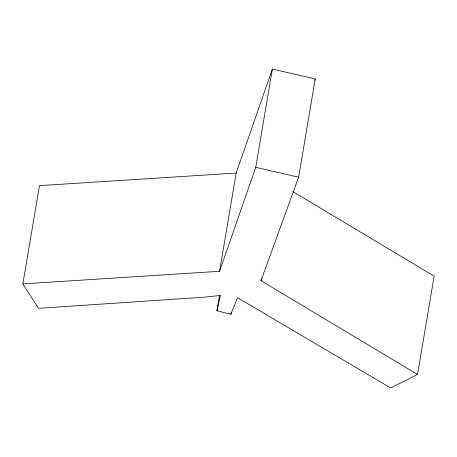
<?xml version="1.0" encoding="UTF-8"?>
<svg xmlns="http://www.w3.org/2000/svg" width="457" height="457" viewBox="0 0 457 457"><rect width="100%" height="100%" fill="white"/><g stroke="black" fill="none" stroke-linecap="round" stroke-linejoin="round"><path stroke-width="0.69" d="M417.532 374.449L390.592 387.919L237.543 297.701L230.888 314.227L216.921 310.783L220.411 295.451L203.999 297.199L38.502 308.332L22.85 283.9L39.468 185.645L236.178 173.032L272.366 69.081L315.244 78.935L298.627 177.196L260.964 280.707L417.532 374.449L434.15 276.188L292.874 191.603M22.85 283.9L219.56 271.292L236.178 173.032M216.921 310.783L219.531 295.342M230.888 314.227L231.248 312.12M219.56 271.292L255.743 167.336L272.366 69.081M260.964 280.707L261.318 278.604M314.759 80.272L315.244 78.935M255.743 167.336L298.627 177.196"/></g></svg>
